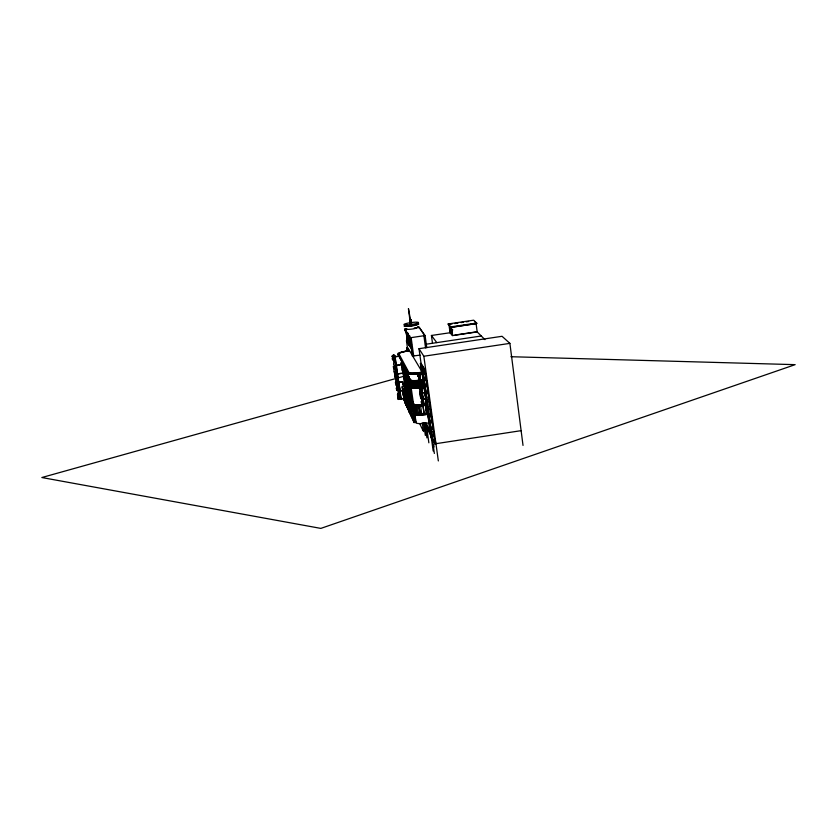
<?xml version="1.0" encoding="UTF-8"?>
<svg xmlns="http://www.w3.org/2000/svg" width="837" height="837" viewBox="0 0 837 837"><rect width="100%" height="100%" fill="white"/><g stroke="black" fill="none" stroke-linecap="round" stroke-linejoin="round"><path stroke-width="1.26" d="M404.972 400.232L405.453 403.361L406.322 402.879L405.997 400.808C404.648 402.262 405.014 397.491 404.982 399.845M417.475 374.704L417.715 373.354M405.338 402.44L404.752 398.119L405.851 404.229L406.405 404.145L405.914 400.63L405.37 400.714L405.851 404.229M405.338 401.823L405.118 399.856M422.476 392.888L421.074 389.446L420.258 389.561L419.923 393.411L421.555 392.553L420.645 392.563M405.767 404.041L406.322 403.957L405.757 400.285L404.742 400.484L405.129 402.639L406.792 402.513L407.42 407.629L406.405 402.953L406.96 402.869L407.755 408.393L406.824 403.832L407.263 406.751L407.002 405.704M396.56 382.875L395.42 382.875L397.763 381.871L396.539 381.881M396.675 380.95L396.78 379.119L397.397 380.835L396.592 380.783L397.397 380.835M420.854 390.555L420.77 391.883L421.293 391.81L420.781 390.429M408.278 408.686L407.514 404.637L408.446 409.795L407.378 403.748L407.818 406.667M419.232 375.52L419.912 375.792M419.944 375.405L419.829 376.116M395.493 383.043L395.964 377.769L397.146 377.759M409.011 409.701L408.812 408.362M419.923 393.411L420.258 389.561M393.317 355.15C391.193 357.786 391.726 354.982 394.049 355.212M406.761 404.658L406.656 404.02M409.199 408.31L408.602 407.64L409.879 412.976L411.249 412.955L410.569 412.819M422.403 394.97L422.277 394.007M407.305 404.595L406.594 403.863M408.749 409.22L408.843 408.602M391.946 356.771L392.971 357.085L393.547 356.154L394.217 357.022M410.245 412.463L410.841 412.034L411.03 414.169L410.203 413.687L410.35 410.12L410.779 413.604M396.173 384.424L396.581 383.534L398.987 383.053L399.678 387.97L398.663 388.117L398.297 385.962M417.464 373.877L417.506 375.122M395.326 359L395.169 356.729M396.435 388.452L396.874 386.181L396.435 388.452L397.585 388.284L397.847 386.537M421.618 394.625L420.98 394.991L421.545 394.813M421.66 394.855L420.885 394.258L421.053 395.116M395.577 366.344L396.602 366.355L395.577 366.344L394.792 369.42L394.332 366.533L393.369 366.679L394.143 371.764L395.106 371.618L395.953 368.73L396.34 371.429L397.23 371.136M395.231 359.282L395.284 357.305M397.209 384.811L398.245 385.198L398.025 384.037L397.24 384.832M398.098 384.193L397.282 384.978L398.245 385.198M407.368 340.847L407.933 340.324M407.253 339.226L411.26 346.11M407.064 337.845L411.061 344.687M422.329 394.844L422.183 395.639M407.975 407.546L408.069 407.253M393.024 356.74L394.133 356.803M395.158 359.136L394.478 360.14L392.867 359.847M397.983 386.443L398.663 388.117M419.766 376.001L418.96 376.692M395.043 359.387L393.16 360.046M417.632 373.71L418.469 373.093M394.175 358.738L393.442 358.885M392.187 358.644L393.024 358.11L392.448 359.293M407.357 336.181L406.792 336.704L411.542 344.352M407.159 334.8L406.594 335.323L411.344 342.919M406.97 333.419L406.405 333.932L410.465 340.397M410.59 322.527L411.113 322.412L409.984 322.517M411.312 322.224C410.59 318.928 411.574 325.384 411.385 322.653L410.036 322.622L409.774 319.493L410.737 323.26L409.931 323.375L410.894 323.49L410.308 321.241L410.601 322.329M410.392 324.003L408.446 308.633L410.977 322.486M419.735 374.045L419.034 374.244L419.557 373.668M400.191 352.795A11.404 1.705 -8 0 1 409.513 350.713L408.278 350.891A11.394 1.705 -8 0 0 400.191 352.795L398.757 353.507L409.042 372.716A12.367 1.998 -7.9 0 0 422.246 372.162L407.629 347.533L406.73 347.669L407.263 351.477M418.803 375.865L418.291 375.394M410.256 322.569L410.088 319.441L410.894 323.49M410.988 322.486L410.81 319.336L411.385 322.653M402.597 376.629L41.85 477.529L320.843 528.398L795.15 364.65L510.905 356.719M410.8 381.463L422.382 381.128A11.519 1.936 -7.9 0 1 410.8 381.463L409.753 378.408M425.656 405.045L426.588 413.405L425.353 405.087L424.171 405.244M426.786 413.175L425.301 413.373A11.268 2.124 -7.9 0 1 416.271 413.478L406.259 393.526L405.903 391.025M423.553 368.698L423.323 367.056L421.273 367.37L430.961 437.196L432.687 440.691L434.748 440.377L424.976 369.745L421.105 363.415L420.404 363.52L421.639 372.423L423.313 375.258M433.535 440.252L434.696 442.585L435.774 442.417L434.026 438.933M432.614 439.289L434.874 443.851L521.127 430.657M420.885 372.371L422.329 372.319L418.992 348.694L502.054 336.296L509.89 343.369L523.02 445.42M423.229 387.479L422.172 379.852L423.271 387.562A11.509 1.977 -7.9 0 1 411.699 387.866L410.12 384.8L410.475 383.555L412.212 387.772L411.187 387.96L406.468 378.742M409.502 384.664L410.643 384.727M396.361 388.284L397.585 388.284M398.579 387.95L399.678 387.97M418.856 385.083C420.383 385.836 417.213 383.315 418.354 381.484L419.055 381.379L420.3 383.356L419.954 381.243L420.729 381.264L419.954 381.243M420.519 384.957C422.204 384.863 418.824 384.842 419.285 383.001L419.557 384.978M396.539 389.017C404.826 388.891 394.541 387.51 396.79 390.398L397.826 390.241L396.79 390.398M419.086 385.595C424.767 385.428 415.55 384.131 419.651 389.299L421.681 388.996L419.651 389.299M405.202 388.295L402.011 365.633L403.361 365.434M420.007 386.37C422.936 386.317 419.316 385.47 420.08 386.935C423.532 386.223 418.427 388.535 421.273 387.374M398.841 390.084L399.887 389.927L398.768 389.916L399.364 393.788L398.276 393.767L399.364 393.788M424.317 386.265L420.08 386.935M421.503 386.82L424.38 386.391M399.751 390.931L403.915 390.304M400.055 391.067L403.999 390.471M414.503 410.674L411.187 387.96A12.346 2.124 -7.9 0 0 423.009 387.698L424.369 387.489M420.279 388.378C423.271 387.468 419.546 389.236 420.122 387.552M397.481 394.342C404.826 394.237 395.713 393.055 397.701 395.566L399.416 395.305L397.701 395.566M424.097 405.453A12.325 2.26 -7.9 0 0 426.807 405.066L427.717 414.315A12.314 2.333 -7.9 0 1 414.545 414.65L405.118 394.75L404.982 393.84L406.322 393.631M415.989 422.267L414.074 422.559L404.71 402.168L403.696 394.959L405.485 394.687M397.868 396.152C401.865 396.121 396.529 395.42 398.077 397.324L399.667 397.083L398.077 397.324M419.85 393.285L420.676 393.296M425.175 392.49L421.691 393.003L425.248 392.616M403.873 396.225L405.663 395.964M421.409 395.838L421.346 397.24L420.603 397.355L420.038 393.652L422.057 393.693M397.973 398.15C402.398 398.109 396.518 397.313 398.203 399.427L400.986 399.008L394.918 356.761L399.103 356.143M406.447 403.424L406.154 401.153L404.564 401.425L403.852 397.449L404.397 397.366L405.213 402.817L405.757 402.733L405.171 399.04L404.627 399.123L405.254 399.218M404.48 397.554L403.852 397.449M405.035 398.213L398.203 399.427M400.986 399.008L405.108 398.391M404.428 400.306C405.725 404.742 402.932 396.612 404.982 398.632L405.568 402.325L404.941 402.231L406.144 402.032L406.625 405.903L407.18 405.819L406.363 401.593L405.809 401.676M404.637 400.348L404.365 398.694L405.066 398.81L405.453 400.986M420.53 397.23L421.346 397.24M422.967 397L422.057 397L422.967 397L422.392 395.891M420.666 397.763L422.988 397.544L420.666 397.763L420.854 398.768L421.607 398.653L421.984 401.352L422.727 401.237L422.287 398.412L423.041 398.307M404.857 400.18L404.637 401.049L404.585 400.41M405.202 400.368L405.84 400.463L406.416 404.417M404.888 400.86L404.564 401.425M422.999 399.155L426.033 398.694M423.229 399.259L426.106 398.82L425.96 397.784M406.018 402.126L406.803 403.371L406.248 403.455L405.558 401.08L406.039 404.637L407.713 404.491L408.174 407.41L408.027 406.677M406.248 403.455L406.688 402.294L406.803 403.371M422.727 401.237L421.984 401.352M406.656 403.748L405.893 402.492L406.102 403.832M421.335 401.645L423.396 401.478L421.335 401.645L421.9 405.349L426.912 404.595M406.688 404.114L407.242 404.03M406.322 404.219L406.876 404.135L407.085 405.621L406.541 405.704L405.924 401.906M405.37 400.714L405.955 404.449L407.619 404.292L408.268 409.471L408.822 409.387M406.656 404.689L406.112 404.773L405.715 401.467L406.426 405.464L408.058 405.213L408.676 409.052L408.111 409.147M405.955 404.449L406.751 404.888M407.818 404.7L407.567 405.621M409.188 410.674L409.9 411.71L409.46 408.822L408.006 408.895L407.912 404.899L408.561 408.812M406.227 404.637L406.332 405.254L407.964 405.035M422.267 402.869C425.751 402.346 420.781 404.522 423.522 403.424M407.609 405.547L408.163 405.464L409.188 411.48L410.862 411.239M407.692 405.736L408.257 405.642M407.755 405.861L408.32 405.778M407.462 406.426L406.908 406.52L407.556 406.625M422.539 404.428C425.52 403.507 421.796 405.275 422.371 403.591M406.813 405.328L407.096 406.918L408.529 406.792L408.916 408.676M407.096 406.918L407.797 406.981L407.65 405.767M421.838 405.223L426.839 404.47M408.446 407.452L407.891 407.535L407.567 405.935M408.676 407.797L409.241 407.703L409.753 411.396M402.963 383.356A11.362 1.925 -8 0 0 402.618 383.608L413.269 405.568A12.335 2.26 -7.9 0 0 426.452 405.192L426.849 405.139M409.335 407.964L408.77 408.058L410.015 410.308L409.345 410.172L410.015 410.308M408.205 409.335L409.837 409.031M409.984 411.898L409.419 411.982L409.042 409.23L409.931 409.241L410.904 415.204L411.48 415.121M409.471 411.061C413.593 410.883 407.263 415.675 409.021 408.582L409.638 408.602L410.214 413.133L410.915 413.332M409.105 411.291L409.67 411.208M410.099 410.873L410.957 411.438L411.678 415.56L411.103 415.644L410.486 411.752L411.061 411.668M411.166 411.877L410.486 411.752M409.586 412.338L410.151 412.243M410.35 412.683L409.879 412.976M410.214 413.133L410.779 413.049M410.203 413.687L411.375 413.865L410.8 413.949M403.696 394.959L412.986 414.807L415.497 414.42L415.361 413.447L414.378 413.593L414.545 414.65M410.036 410.977L410.611 414.566L411.176 414.482M411.27 414.671L410.611 414.566M411.584 415.351L411.103 415.644M404.982 393.84L414.409 413.666A12.314 2.323 -7.9 0 0 427.581 413.332L427.937 413.196A12.314 2.323 -7.9 0 1 414.765 413.541L405.349 393.777L404.292 386.255L413.635 405.443M415.1 415.874L413.175 416.167L403.078 394.562A11.415 2.009 -8 0 1 403.905 394.039M415.288 417.244L413.363 417.537L404.051 397.491M415.476 418.605L413.562 418.898L404.229 398.768M415.675 419.965L413.75 420.258L404.407 400.034L404.533 400.578M415.863 421.325L413.938 421.618L404.595 401.3M451.164 333.231C448.423 326.733 455.485 336.83 450.034 330.51L450.327 332.697L452.524 334.81L450.662 332.655L431.421 335.47L432.478 343.18M407.326 347.02L406.447 340.816L407.347 340.68L411.365 347.25M452.116 334.34L450.997 329.328M454.857 335.072L475.814 331.944M452.545 335.595L477.184 331.923L476.086 323.584L451.425 327.246L452.545 335.595L450.055 332.687L448.946 324.474M425.489 344.31L481.275 335.993M399.176 356.29L394.918 356.761M413.614 355.913L412.421 356.091L420.069 355.118M393.641 360.893C395.524 359.816 392.009 363.624 394.415 365.978L395.441 365.821L394.666 360.737M418.992 348.694L423.846 356.238L509.89 343.369M407.473 378.596C402.942 379.569 401.906 366.69 401.028 362.986L401.99 362.839L406.541 394.122M402.984 365.539L401.509 362.913L402.147 363.949M396.131 365.33L400.306 364.702M396.424 365.445L400.379 364.859M394.405 366.679L393.369 366.679M402.974 365.696L403.622 366.742M421.785 365.34L421.942 368.489M407.473 396.058L403.884 368.562M402.838 368.793L402.503 369.964M404.941 368.416L403.465 368.426M402.022 370.038L402.984 369.891M405.495 370.32L404.438 368.489L409.502 400.274M422.455 366.93L421.335 364.618L420.645 364.723L422.675 368.06M394.384 372.308C401.718 372.203 392.626 371 394.604 373.522L396.319 373.26L394.604 373.522M421.911 368.426L421.503 367.746L421.848 368.29M409.021 399.28L405.296 369.944M403.978 372.831L404.313 371.649M406.447 371.283L404.962 371.283M422.256 368.971L421.586 368.332M422.298 369.033L422.319 371.178M394.771 374.129C398.778 374.097 393.453 373.375 394.98 375.29L396.571 375.049L394.98 375.29M403.392 372.716L404.47 372.758M397.334 373.877L401.509 373.25M407.378 374.087L405.945 371.356L407.221 376.629M421.273 367.37L422.894 370.059L424.976 369.745M397.638 374.003L401.593 373.407M421.597 371.544L422.287 371.44M410.475 402.304L406.489 374.223L407.169 374.85M394.876 376.127C399.301 376.085 393.432 375.279 395.106 377.403L397.889 376.985L395.106 377.403M405.851 375.436L404.48 375.646L405.955 375.646M422.382 373.156L421.021 373.354A12.367 2.009 -7.9 0 1 419.661 373.543M408.958 377.1L407.493 374.296L408.163 375.374M397.91 354.428L408.268 374.003A12.377 2.009 -7.9 0 0 421.471 373.459L422.476 373.312M419.536 374.265L424.035 405.035L419.536 374.265L422.58 373.804M419.766 374.359L422.654 373.919M411.961 405.401L408.446 377.173M407.943 380.553L406.97 378.669L407.316 377.456M418.563 377.278C419.965 376.504 417.36 379.245 419.128 380.992L419.881 380.877L419.306 377.163M402.712 381.787L397.973 382.488L402.796 381.944M407.912 381.567L409.042 381.62M420.404 380.5L423.449 380.04M420.634 380.594L423.522 380.165M418.354 381.484L419.055 381.379M410.151 323.396L410.59 322.402M411.093 322.235L410.768 321.167L411.124 322.695M407.012 329.025L404.595 329.391L404.7 330.165L410.266 338.975M414.273 327.947L419.107 327.236L425.091 335.553L426.765 347.7M405.851 329.987L404.679 329.977A7.397 0.994 -7.9 0 1 405.139 329.652M448.255 323.961L473.669 320.194L476.651 323.04L476.724 323.563L450.913 327.403L448.255 323.961L450.913 327.403M448.318 324.484L452.137 323.919M454.679 323.542L457.902 323.145M461.03 322.601L463.572 322.224M466.115 321.847L468.647 321.471M450.84 326.88L476.651 323.04M451.384 332.666L450.337 333.021L449.647 327.916L450.85 327.738M450.463 330.814L452.2 332.362L450.003 330.28L450.076 328.282M450.201 328.847L451.289 333.817M451.792 331.891L451.478 329.883L452.189 334.863M449.647 327.916L451.582 330.113L452.796 329.935M451.928 330.385L449.741 328.324M425.091 335.553L409.942 337.813L404.564 329.203A7.397 0.994 -7.9 0 1 405.955 328.533M451.823 332.132L451.781 334.382M419.431 380.197L421.911 379.893L422.465 382.969L419.923 383.294L419.651 381.379M409.963 383.628L411.532 386.673L423.114 386.37A11.519 1.967 -7.9 0 1 420.676 386.684M419.274 387.929L421.722 387.677L421.555 386.485M421.273 393.463L422.214 393.871M410.078 380.709L412.107 383.785L422.518 383.388L423.114 387.625M420.551 405.568L421.681 413.687M404.93 399.95L405.181 400.965L405.014 400.096M410.611 322.444L410.548 319.368L411.354 323.417M417.475 383.492L414.399 383.566L414.074 381.672M419.107 374.359L418.249 374.024L418.354 375.51M417.422 405.61L418.563 413.729M414.346 383.566L411.574 383.273L410.025 380.301M417.234 413.624L416.104 405.516M418.626 372.957L419.504 373.574M416.261 413.478L415.131 405.38M393.631 354.993L394.656 355.62M397.115 385.962L396.518 385.637M397.198 386.129L396.34 385.386M418.824 372.978L419.368 373.396M418.5 376.786L417.778 376.085M418.354 376.734L417.663 375.865M394.3 355.223L394.897 355.966M474.485 321.429L476.724 323.563M393.338 358.791L394.248 358.895L394.258 357.441M476.933 331.672L484.937 339.644M431.421 335.47L436.799 342.626M417.548 326.901A7.397 0.994 -7.9 0 1 419.096 327.162L424.338 335.156M408.037 334.35L406.091 330.939L407.786 342.427M420.404 363.52L422.622 367.161M425.196 371.408L434.518 438.734M406.447 340.816L411.773 349.584L412.139 352.168M424.767 373.846L425.154 374.495L424.736 371.429M424.798 374.087L425.144 374.652M412.484 354.03L413.708 356.07L411.218 338.221M409.565 351.488L407.828 348.548L406.928 348.684L407.284 351.184M406.73 347.669L408.529 350.724A11.394 1.705 -8 0 0 397.784 353.517L408.132 373.02A12.377 2.009 -7.9 0 0 421.335 372.465M408.079 350.64L406.928 348.684L408.174 351.477M405.296 401.791L406.269 401.383L406.531 403.591M426.347 385.261L427.205 386.924M392.375 359.146L392.679 359.69M419.881 380.877L419.128 380.992M427.958 396.884L428.795 398.37M419.285 383.001L419.619 385.093M429.862 408.676L430.375 409.795M420.038 393.652L420.603 397.355M421.513 395.964L422.13 397.125M423.438 402.105L422.193 402.294L422.34 402.995M410.276 379.391L411.312 381.369L411.145 380.186M431.944 421.178L431.494 420.132L431.871 422.842M428.115 414.252L428.073 414.179A12.314 2.333 -7.9 0 1 414.901 414.514L406.039 395.859M401.666 364.022L403.026 366.616M403.131 366.815L404.041 368.552M404.606 369.619L405.537 371.408M406.112 372.496L407.064 374.327M407.65 375.457L408.634 377.33M401.028 362.986L410.12 380.364A12.356 2.061 -7.9 0 0 421.953 380.061L423.313 379.862L424.725 390.011M402.335 365.591L403.036 366.951L402.607 364.827M408.351 377.1L408.833 378.031L408.466 375.98M402.388 365.978L403.005 367.161M406.855 374.526L407.221 375.248M408.404 377.508L408.885 378.429M402.011 365.633L403.465 365.623L407.975 397.094M403.821 371.722L404.742 373.501M405.296 374.589L406.238 376.409M406.813 377.529L408.257 380.333M433.064 431.463L433.524 432.541M425.876 422.654L430.532 431.955M426.619 424.997L427.801 427.351M425.311 423.313L426.462 425.646M424.83 422.727L431.212 435.575M424.694 423.313L432.269 438.672L422.936 371.419L421.67 369.305L430.919 435.962M395.441 365.821L394.415 365.978M408.498 392.971L409.617 395.252M412.411 400.954L414.095 404.376L413.499 404.459A12.325 2.249 -7.9 0 0 426.671 404.083M422.151 393.756L422.434 394.719M405.903 393.693L415.361 413.447M395.106 371.618L394.143 371.764M408.822 400.431L409.931 402.764M411.04 405.098L412.714 408.592M394.823 355.819L395.095 356.374M402.963 390.994A11.415 1.988 -8 0 0 402.607 391.245L404.71 395.723L404.062 391.067L401.959 386.663A11.425 1.956 -8 0 1 404.093 385.616M419.703 423.648L422.936 430.417M402.084 387.541L404.187 391.967A11.624 2.03 -8 0 1 404.543 391.706M404.365 393.223L402.262 388.776A11.415 1.967 -8 0 1 403.099 388.263M399.008 382.342L397.073 377.602M404.543 394.468L402.43 390.011A11.415 1.977 -8 0 1 402.785 389.76M398.987 383.053L396.508 383.367L396.288 385.24M404.888 396.979L402.785 392.48A11.415 1.998 -8 0 1 403.141 392.218M402.953 393.714L404.543 397.104M404.773 398.747L403.183 395.326A11.415 2.019 -8 0 1 404.02 394.802M405.286 402.116L406.479 401.823L406.876 404.135M410.904 415.204L410.747 410.936L409.848 411.155L409.68 409.188M396.414 385.554L396.121 384.696M407.106 403.193L407.441 405.087M408.456 406.081L408.843 408.163M393.024 358.11L393.244 358.654M421.492 392.438L421.764 393.128M397.69 381.703L398.046 382.655M395.022 356.227L401.174 398.977M419.201 327.937L419.211 328.01A7.397 0.994 -7.9 0 0 418.657 327.769M394.143 356.876L394.384 358.288M407.242 407.064L407.044 405.987M424.652 387.719L424.84 388.985M426.315 399.647L426.493 400.923M428.021 411.992L428.178 412.767M428.209 413.258L427.874 411.113M405.799 402.241L405.589 401.352M409.994 410.988L409.774 410.203L409.806 410.789M405.296 400.4L405.673 402.555M407.075 405.192L407.054 405.6M404.522 398.893L404.899 401.069L406.071 400.965L406.322 402.879M407.504 407.023L407.462 406.761M424.662 386.746L424.798 387.521M424.505 386.84L424.798 387.698M424.652 388.044L424.307 385.857M426.315 398.684L426.452 399.626M426.159 398.768L426.315 399.971M428.167 411.971L427.874 410.172L428.115 411.187M410.412 322.8L410.057 321.282L410.12 322.371M408.121 407.211L408.236 407.891M406.782 404.553L406.887 405.171M408.017 407.044L407.922 406.426M424.579 385.805L424.757 386.924M424.505 385.899L424.641 386.82M426.232 397.742L426.41 398.851M426.159 397.837L426.305 398.747M427.665 410.109L427.843 411.229M405.286 400.546L405.6 402.597M411.469 322.433L411.616 323.375M410.496 322.569L410.643 323.521M404.543 400.138L404.355 399.061L404.438 399.929M398.025 384.037L398.171 385.03M396.246 373.103L396.435 374.045M396.497 374.892L396.707 376.022M399.343 395.137L399.531 396.089M399.594 396.916L399.804 398.056M397.753 390.073L398.349 393.934M394.332 366.533L394.583 368.353M417.203 381.588L417.537 383.492L418.646 383.409L419.85 383.294L419.588 381.39M417.527 383.911L418.123 388.148M410.957 341.768L411.448 344.52M422.235 422.633L423.48 431.547M410.151 337.552L411.385 346.392M410.025 337.342L411.427 347.428M409.575 335.658L412.515 356.248M409.45 335.449L411.03 346.769M409.22 336.087L410.758 346.33M416.397 387.154L415.947 383.974L416.334 387.154M409.094 335.878L410.486 345.89M408.822 335.459L410.392 346.706M408.561 335.051L410.266 346.487M408.435 334.842L409.994 346.058M408.299 334.633L409.868 345.838M407.87 332.99L409.607 345.409M407.65 333.618L409.345 344.98M407.525 333.419L409.251 345.786M407.263 333.011L409.126 345.566M414.399 383.984L414.901 387.154M407.012 332.603L408.686 343.902M406.751 332.205L408.435 343.484M406.677 333.032L408.215 344.08M406.541 332.833L407.745 341.412M405.987 331.002L407.556 342.228M412.756 381.599L413.07 383.503M413.08 383.911L413.572 387.081M407.786 350.138L407.912 351.017M411.783 381.473L412.086 383.388M412.107 383.785L412.589 386.966M411.072 380.929L412.191 387.845M414.514 404.982L415.759 413.29M410.862 380.532L411.249 382.645M411.187 382.833L411.741 386.213M414.357 405.485L415.445 412.651M410.664 380.144L411.04 382.247M410.977 382.446L411.542 385.815M411.699 387.866L411.532 386.673A11.519 1.967 -7.9 0 0 419.483 386.809M414.148 405.056L415.236 412.212M410.35 379.559L411.375 386.265M414.001 405.568L415.026 411.773M410.151 379.171L410.528 381.274M410.475 381.463L411.176 385.867M413.729 404.208L414.713 411.113M410.182 380.908L410.967 385.47M414.765 413.541L416.115 423.124A12.304 2.396 -7.9 0 0 429.276 422.831M409.921 379.653L410.81 385.92M413.373 404.292L414.284 410.214M409.889 380.343L410.632 385.575M412.934 402.566L414.001 409.649M412.777 403.068L413.698 409M412.578 402.649L413.488 408.571M408.665 376.357L408.927 378.219M412.107 400.892L413.279 408.142M412.066 401.614L412.976 407.504M408.372 375.792L412.767 407.075M411.658 400.777L412.463 406.447M408.163 377.445L412.264 406.029M410.862 399.144L411.762 404.982M410.423 397.439L411.459 404.355M412.986 414.807L414.074 422.559M406.719 372.653L411.26 403.936M407.567 379.098L410.967 403.319M409.628 395.817L410.768 402.911M409.345 396.299L410.276 401.896M409.147 395.901L409.984 401.279M408.686 394.018L409.795 400.881M408.383 394.321L409.293 399.845M410.821 412.379L410.517 411.333M405.192 374.39L405.453 375.719M407.912 393.348L408.738 398.674M404.397 369.828L404.763 372.35M407.619 392.762L408.54 398.276M404.302 370.55L404.752 373.229M407.431 392.375L408.257 397.69M406.845 391.161L407.786 396.707M406.207 388.954L407.284 395.671M405.924 388.389L407.012 395.085M408.529 406.792L409.188 411.48M402.43 364.493L402.785 366.449M402.733 366.648L403.089 369.127M405.83 388.201L406.73 394.509M406.405 402.953L407.002 406.709M405.673 401.164C406.552 407.127 404.962 395.974 405.642 401.258M405.129 401.247L405.474 403.047M404.438 398.715L405.014 402.409M423.972 336.328L425.573 347.868M423.846 356.238L438.337 460.936M434.696 442.585L434.874 443.851M425.541 377.225L426.075 381.002M426.368 383.398L426.724 386.087M427.236 389.812L427.78 393.568M428.889 401.352L429.402 405.066M429.883 408.874L430.291 411.49M430.563 413.813L431.149 417.663M432.3 426.389L432.719 429.004M433.074 431.662L433.681 436.234M433.692 444.457L434.037 446.989M422.894 370.059L432.687 440.691M432.415 439.435L434.351 453.445M421.743 365.288L422.214 368.447M422.423 373.448L423.135 378.575M425.07 392.543L426.472 402.639M428.398 416.523L428.921 420.31M430.898 434.56L433.179 450.986M426.452 405.192L426.315 404.208A12.335 2.26 -7.9 0 1 413.133 404.595L402.492 382.708A11.362 1.915 -8 0 1 402.838 382.457M427.581 413.332L427.717 414.315M421.241 372.308L421.471 373.459M425.824 406.207L426.828 413.363M420.666 380.05L420.833 381.253M426.64 426.87L428.858 442.815M422.287 398.412L422.664 401.111M420.561 387.939L419.975 383.702L420.498 387.95M424.715 422.988L426.922 437.908M421.409 401.77L421.9 405.349M418.416 381.609L418.918 385.198M423.543 422.549L425.342 435.449M408.205 407.044L408.33 408.058M452.085 330.04L452.43 332.624M451.917 330.071L452.44 333.932M451.582 330.113L452.618 335.229L450.672 332.969L449.982 327.863M450.149 327.842L450.494 330.845M406.133 404.417L406.196 404.972M409.22 410.371L409.115 409.272M422.748 405.6A12.325 2.26 -7.9 0 1 414.221 405.589M422.214 379.935A11.519 1.925 -7.9 0 1 419.787 380.249M418.584 380.375A11.519 1.925 -7.9 0 1 411.134 380.396M421.722 405.485A11.279 2.072 -7.9 0 1 416.554 405.568M404.062 391.067A11.624 2.03 -8 0 1 404.909 390.534M418.092 323.689A7.407 0.973 -7.9 0 1 411.553 325.97A7.407 0.973 -7.9 0 1 404.564 325.583M416.962 324.317A5.65 0.743 -7.9 0 1 415.916 324.829M414.911 325.112A5.65 0.743 -7.9 0 1 410.779 325.834M409.356 325.98A5.65 0.743 -7.9 0 1 406.259 326.012M417.381 327.434A5.65 0.753 -7.9 0 1 411.982 329.056A5.65 0.753 -7.9 0 1 406.29 328.993M418.301 373.689A12.367 2.009 -7.9 0 1 409.188 373.7M424.118 413.499L422.926 405.38L424.118 413.499M415.623 381.662L415.832 383.566L415.623 381.662M418.971 405.621L420.101 413.74L418.971 405.621M406.887 324.923A7.407 0.973 -7.9 0 0 418.479 322.643A7.407 0.973 -7.9 0 0 408.194 323.061A7.407 0.973 -7.9 0 0 406.887 324.923"/></g></svg>
